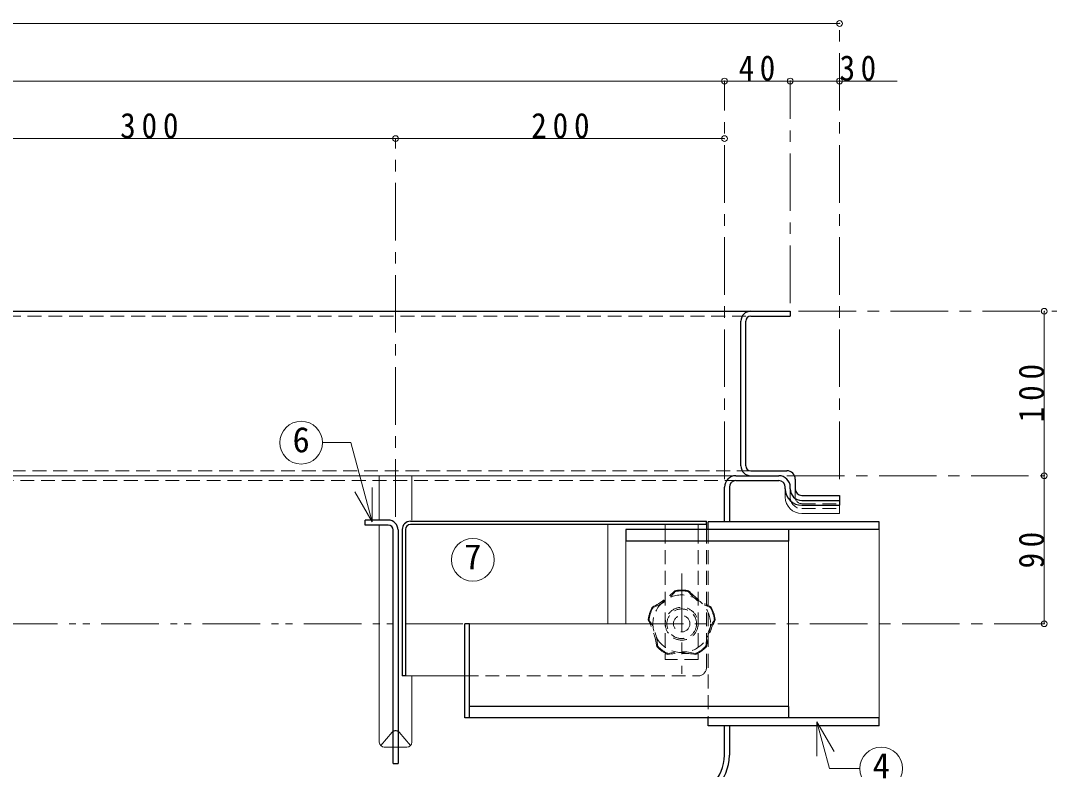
# Model space of a CAD drawing. Units: millimetres at full size, sheet at 1:7. Extents: x -1472 to 1363, y -987 to 980.
# Drawn here: x -222 to 404, y -759 to -304 of the extents above; entities that cross this region are included whole.
import ezdxf
from ezdxf.enums import TextEntityAlignment as Align

# ---------------------------------------------------------------- set-up
doc = ezdxf.new("R2010")
doc.units = ezdxf.units.MM
doc.header["$LTSCALE"] = 7
doc.header["$PDMODE"] = 32
doc.header["$PDSIZE"] = 3.5
for name, pattern in [('CHAIN1', [8, 5, -1, 1, -1]), ('DASHED1', [1.8, 1.2, -0.6]), ('DOUBLE_CHAIN1', [8.8, 5, -1, 0.6, -0.6, 0.6, -1])]:
    doc.linetypes.add(name, pattern=pattern)
doc.layers.add('0-0____1', color=4, linetype='Continuous', lineweight=9)
doc.styles.add('ＭＳ ゴシック', font='')
doc.styles.get('ＭＳ ゴシック').set_extended_font_data('MS Gothic')

msp = doc.modelspace()

# ---------------------------------------------------------------- linework, layer by layer
at = {"layer": '0-0____1'}
for p, q in [((-864.001, -305.38), (275.999, -305.38)), ((-794.001, -340.38), (205.999, -340.38)), ((205.999, -340.38), (245.999, -340.38)), ((245.999, -340.38), (310.999, -340.38)), ((400.499, -580.38), (400.499, -480.38)), ((-799.001, -580.38), (212.999, -580.38)), ((400.499, -670.38), (400.499, -580.38)), ((242.999, -593.38), (242.999, -588.38)), ((275.999, -598.38), (275.999, -603.38)), ((252.999, -603.38), (275.999, -603.38)), ((134.999, -670.38), (134.999, -610.105)), ((145.999, -620.105), (145.999, -670.38)), ((50.999, -670.38), (145.999, -670.38))]:
    msp.add_line(p, q, dxfattribs=at)
at = {"layer": '0-0____1', "linetype": 'CHAIN1'}
for p, q in [((275.999, -582.38), (275.999, -305.38)), ((205.999, -582.38), (205.999, -340.38)), ((245.999, -475.38), (245.999, -340.38)), ((5.999, -605.38), (5.999, -375.38)), ((250.999, -480.38), (435.499, -480.38)), ((243.999, -580.38), (400.499, -580.38)), ((179.999, -639.88), (179.999, -700.88)), ((145.999, -670.38), (400.499, -670.38))]:
    msp.add_line(p, q, dxfattribs=at)
at = {"layer": '0-0____1', "color": 5, "lineweight": 25}
for p, q in [((-834.001, -480.38), (245.999, -480.38)), ((245.999, -480.38), (245.999, -483.38)), ((215.999, -574.38), (215.999, -486.38)), ((218.999, -574.38), (218.999, -486.38)), ((221.999, -483.38), (245.999, -483.38)), ((212.999, -580.38), (238.999, -580.38)), ((221.999, -577.38), (243.999, -577.38)), ((205.999, -608.38), (205.999, -587.38)), ((208.999, -587.38), (208.999, -608.38)), ((212.999, -583.38), (238.999, -583.38)), ((242.999, -588.38), (242.999, -587.38)), ((245.999, -588.38), (245.999, -587.38)), ((248.999, -582.38), (248.999, -588.38)), ((252.999, -595.38), (275.999, -595.38)), ((252.999, -598.38), (275.999, -598.38)), ((1.499, -607.38), (-12.501, -607.38)), ((9.999, -613.105), (9.999, -702.105)), ((11.999, -613.105), (11.999, -702.105)), ((14.999, -608.105), (194.999, -608.105)), ((194.999, -610.105), (14.999, -610.105)), ((194.999, -610.105), (194.999, -608.105)), ((299.999, -608.38), (195.999, -608.38)), ((195.999, -613.105), (195.999, -608.38)), ((299.999, -613.105), (299.999, -608.38)), ((4.499, -755.38), (4.499, -613.38)), ((7.499, -613.38), (7.499, -755.38)), ((50.999, -670.38), (47.999, -670.38)), ((47.999, -727.655), (47.999, -670.38)), ((50.999, -727.655), (50.999, -670.38)), ((11.999, -702.105), (9.999, -702.105)), ((244.999, -720.655), (50.999, -720.655)), ((244.999, -720.655), (244.999, -727.655)), ((299.999, -727.655), (47.999, -727.655)), ((299.999, -732.38), (299.999, -727.655)), ((205.999, -750.38), (205.999, -732.38)), ((208.999, -732.38), (208.999, -750.38)), ((4.499, -755.38), (7.499, -755.38))]:
    msp.add_line(p, q, dxfattribs=at)
at = {"layer": '0-0____1', "color": 7, "linetype": 'DASHED1', "lineweight": 18}
for p, q in [((-810.001, -483.38), (221.999, -483.38)), ((221.999, -577.38), (-832.001, -577.38)), ((-827.001, -583.38), (212.999, -583.38)), ((245.999, -593.38), (245.999, -588.38)), ((248.999, -593.38), (248.999, -588.38)), ((252.999, -597.38), (275.999, -597.38)), ((252.999, -600.38), (275.999, -600.38)), ((195.999, -613.105), (195.999, -727.655))]:
    msp.add_line(p, q, dxfattribs=at)
at = {"layer": '0-0____1', "color": 7, "lineweight": 18}
for p, q in [((-38.431, -560.276), (-21.16, -560.276)), ((-8.25, -608.458), (-21.16, -560.276)), ((-3.904, -607.38), (-3.904, -580.38)), ((15.901, -580.38), (15.901, -607.38)), ((-8.25, -608.458), (-8.25, -587.458)), ((-8.25, -608.458), (-18.75, -590.271)), ((-3.904, -742.38), (-3.904, -610.38)), ((169.999, -613.105), (169.999, -610.105)), ((169.999, -613.105), (189.999, -613.105)), ((189.999, -613.105), (189.999, -610.105)), ((194.999, -613.105), (194.999, -610.105)), ((299.999, -613.105), (299.999, -727.655)), ((244.999, -620.105), (244.999, -720.655)), ((47.999, -702.105), (11.999, -702.105)), ((15.901, -742.38), (15.901, -702.105)), ((262.269, -729.942), (272.769, -748.129)), ((262.269, -729.942), (262.269, -750.942)), ((-3.03, -744.497), (3.867, -736.269)), ((15.027, -744.497), (8.13, -736.269)), ((4.499, -745.38), (-0.904, -745.38)), ((7.499, -745.38), (12.901, -745.38))]:
    msp.add_line(p, q, dxfattribs=at)
at = {"layer": '0-0____1', "linetype": 'DASHED1'}
for p, q in [((169.999, -613.105), (169.999, -692.105)), ((189.999, -613.105), (189.999, -692.105)), ((194.999, -697.105), (194.999, -613.105)), ((189.999, -692.105), (169.999, -692.105)), ((47.999, -702.105), (189.999, -702.105)), ((4.499, -745.38), (7.499, -745.38))]:
    msp.add_line(p, q, dxfattribs=at)
at = {"layer": '0-0____1', "linetype": 'DOUBLE_CHAIN1'}
msp.add_line((-789.001, -670.38), (47.999, -670.38), dxfattribs=at)
at = {"layer": '0-0____1'}
msp.add_lwpolyline([(-294.001, -375.38), (5.999, -375.38), (205.999, -375.38)], dxfattribs=at)
at = {"layer": '0-0____1', "color": 5, "lineweight": 25}
for points in [[(252.999, -592.38), (275.999, -592.38), (275.999, -598.38)], [(1.499, -610.38), (-12.501, -610.38), (-12.501, -607.38)], [(299.999, -613.105), (145.999, -613.105), (145.999, -620.105)], [(244.999, -613.105), (244.999, -620.105), (145.999, -620.105)], [(299.999, -732.38), (195.999, -732.38), (195.999, -727.655)]]:
    msp.add_lwpolyline(points, dxfattribs=at)
at = {"layer": '0-0____1', "color": 7, "lineweight": 18}
msp.add_lwpolyline([(262.269, -729.942), (269.912, -758.465), (288.355, -758.465)], dxfattribs=at)
for centre in [(-51.431, -560.276), (52.983, -631.489), (301.355, -758.465)]:
    msp.add_circle(centre, 13, dxfattribs=at)
at = {"layer": '0-0____1', "linetype": 'DASHED1'}
for radius in [17.5, 10, 9, 5]:
    msp.add_circle((179.999, -670.38), radius, dxfattribs=at)
at = {"layer": '0-0____1', "color": 5, "lineweight": 25}
for centre, radius, start, end in [((221.999, -486.38), 6, 90, 180), ((221.999, -486.38), 3, 90, 180), ((221.999, -574.38), 6, 180, 270), ((221.999, -574.38), 3, 180, 270), ((212.999, -587.38), 7, 90, 180), ((238.999, -587.38), 7, 0, 90), ((243.999, -582.38), 5, 0, 90), ((212.999, -587.38), 4, 90, 180), ((238.999, -587.38), 4, 0, 90), ((252.999, -588.38), 10, 180, 270), ((252.999, -588.38), 7, 180, 270), ((252.999, -588.38), 4, 180, 270), ((1.499, -613.38), 6, 0, 90), ((1.499, -613.38), 3, 0, 90), ((14.999, -613.105), 5, 90, 180), ((14.999, -613.105), 3, 90, 180), ((180.999, -750.38), 25, 270, 0), ((180.999, -750.38), 28, 270, 0)]:
    msp.add_arc(centre, radius, start, end, dxfattribs=at)
at = {"layer": '0-0____1'}
msp.add_arc((252.999, -593.38), 10, 180, 270, dxfattribs=at)
at = {"layer": '0-0____1', "color": 7, "linetype": 'DASHED1', "lineweight": 18}
for radius in [7, 4]:
    msp.add_arc((252.999, -593.38), radius, 180, 270, dxfattribs=at)
at = {"layer": '0-0____1', "linetype": 'DASHED1'}
for centre, radius, start, end in [((137.119, -611.361), 54.951, 297.11306, 314.88694), ((179.999, -670.38), 20.5, 78.46304, 101.53696), ((179.999, -670.38), 20, 78.46304, 101.53696), ((222.878, -611.361), 54.951, 225.11306, 242.88694), ((152.917, -633.105), 29.075, 289.44958, 322.55042), ((207.081, -633.105), 29.075, 217.44958, 250.55042), ((179.999, -670.38), 20.5, 150.46304, 173.53696), ((179.999, -670.38), 20, 150.46304, 173.53696), ((179.999, -670.38), 20, 6.46304, 29.53696), ((179.999, -670.38), 20.5, 6.46304, 29.53696), ((110.618, -692.923), 54.951, 9.11306, 26.88694), ((136.179, -684.618), 29.075, 1.44958, 34.55042), ((223.818, -684.618), 29.075, 145.44958, 178.55042), ((249.38, -692.923), 54.951, 153.11306, 170.88694), ((179.999, -670.38), 20.5, 222.46304, 245.53696), ((179.999, -670.38), 20, 222.46304, 245.53696), ((179.999, -716.455), 29.075, 73.44958, 106.55042), ((179.999, -670.38), 20, 294.46304, 317.53696), ((179.999, -670.38), 20.5, 294.46304, 317.53696), ((179.999, -743.331), 54.951, 81.11306, 98.88694), ((189.999, -697.105), 5, 270, 0), ((5.999, -738.38), 3, 60, 120)]:
    msp.add_arc(centre, radius, start, end, dxfattribs=at)
at = {"layer": '0-0____1', "color": 7, "lineweight": 18}
for centre, start, end in [((5.999, -738.38), 120, 135.27973), ((5.999, -738.38), 44.72027, 60), ((-0.904, -742.38), 180, 270), ((12.901, -742.38), 270, 0)]:
    msp.add_arc(centre, 3, start, end, dxfattribs=at)
at = {"layer": '0-0____1'}
for p in [(275.999, -305.38), (205.999, -340.38), (245.999, -340.38), (275.999, -340.38), (5.999, -375.38), (205.999, -375.38), (400.499, -480.38), (400.499, -580.38), (400.499, -670.38)]:
    msp.add_point(p, dxfattribs=at)

# ---------------------------------------------------------------- texts
at = {"layer": '0-0____1', "color": 7, "style": 'ＭＳ ゴシック'}
for s, p in [('6', (-56.681, -570.776)), ('7', (47.733, -641.989)), ('4', (296.105, -768.965))]:
    msp.add_text(s, height=15.4, dxfattribs=at).set_placement(p, align=Align.BOTTOM_LEFT)
at = {"layer": '0-0____1', "color": 7, "char_height": 15.4, "attachment_point": 7, "style": 'ＭＳ ゴシック'}
for s, insert in [('\\T1.36;\\W0.9;40', (214.624, -340.38)), ('\\T1.36;\\W0.9;30', (275.999, -340.38)), ('\\T1.38;\\W0.9;300', (-161.501, -375.38)), ('\\T1.38;\\W0.9;200', (88.499, -375.38))]:
    msp.add_mtext(s, dxfattribs=dict(at, insert=insert))
at = {"layer": '0-0____1', "color": 7, "char_height": 15.4, "attachment_point": 7, "rotation": 90, "style": 'ＭＳ ゴシック'}
for s, insert in [('\\T1.38;\\W0.9;100', (400.499, -547.88)), ('\\T1.36;\\W0.9;90', (400.499, -636.755))]:
    msp.add_mtext(s, dxfattribs=dict(at, insert=insert))

doc.saveas('drawing.dxf')
